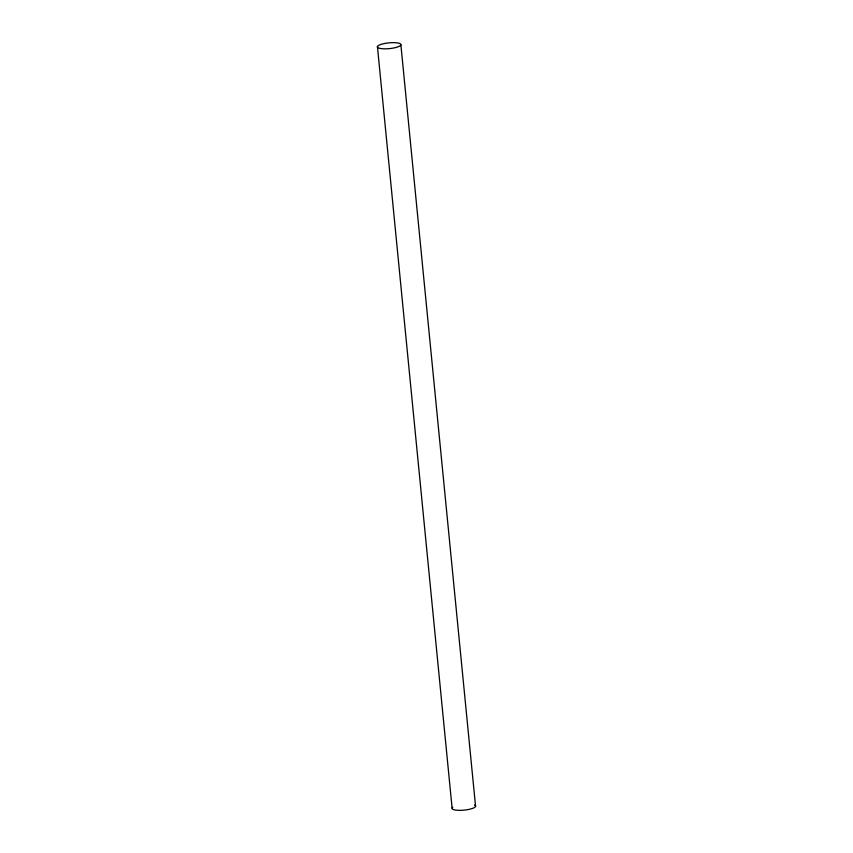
<?xml version="1.0" encoding="UTF-8"?>
<svg xmlns="http://www.w3.org/2000/svg" width="853" height="853" viewBox="0 0 853 853"><rect width="100%" height="100%" fill="white"/><g stroke="black" fill="none" stroke-linecap="round" stroke-linejoin="round"><path stroke-width="1.28" d="M400.899 44.921A11.835 2.879 -5.6 0 1 382.389 48.738A11.835 2.879 -5.6 0 1 384.213 43.567A11.835 2.879 -5.6 0 1 400.899 44.921L475.569 806.437M377.431 46.563L452.101 808.079M474.524 805.051A11.835 2.879 -5.6 0 1 464.32 810.105A11.835 2.879 -5.6 0 1 452.772 807.279"/></g></svg>
